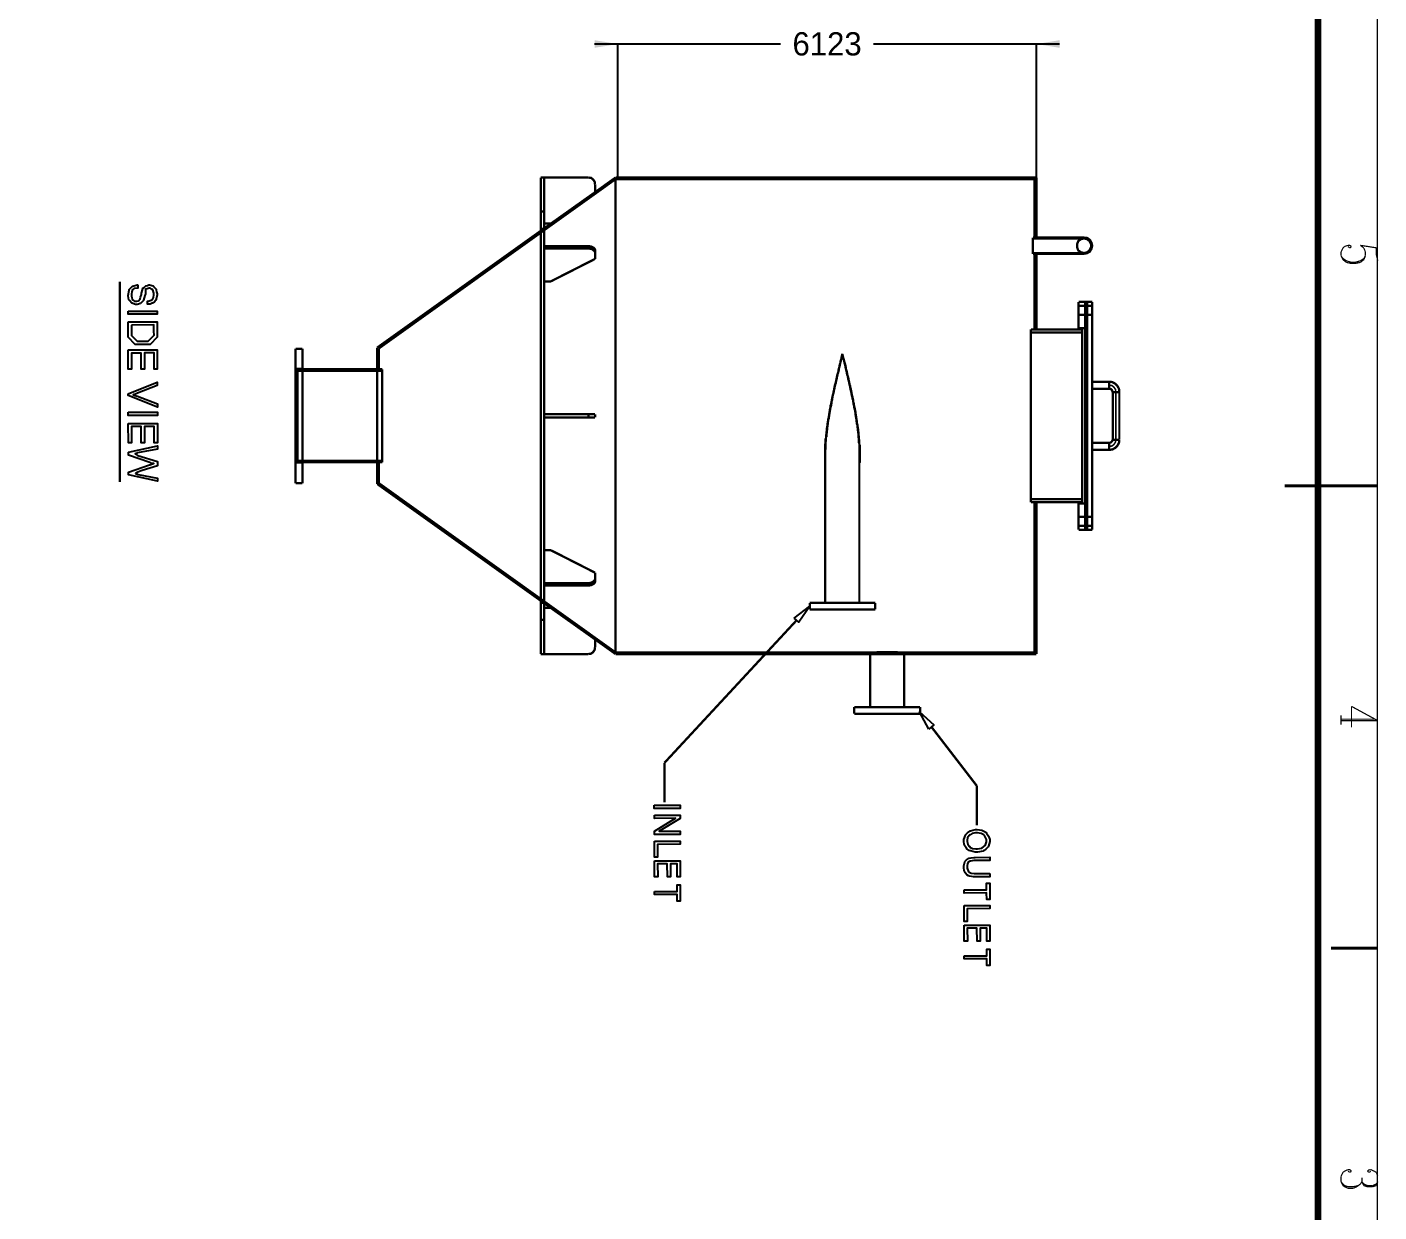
# Model space of a CAD drawing. Extents: x 0.1 to 11.6, y 0.3 to 16.2.
# Drawn here: x 5.76 to 11.58, y 5.14 to 10.24 of the extents above; entities that cross this region are included whole.
import ezdxf

# ---------------------------------------------------------------- set-up
doc = ezdxf.new("R2010")
doc.units = 0
doc.header["$MEASUREMENT"] = 0
doc.dimstyles.get("Standard").update_dxf_attribs({"dimtxt": 0.1, "dimasz": 0.1, "dimexe": 1.25, "dimexo": 0.625, "dimtad": 1, "dimtih": 1, "dimtxsty": 'Standard', "dimcen": 2.5, "dimazin": 3, "dimtfac": 1, "dimtmove": 0, "dimatfit": 3})

# ---------------------------------------------------------------- blocks, each defined once
blk = doc.blocks.new('_CLOSEDFILLED')
at = {"color": 0, "linetype": 'BYBLOCK'}
blk.add_solid([(-1, 0.164), (0, 0), (-1, -0.164)], dxfattribs=at)
blk = doc.blocks.new('*D3')
for p, q in [((9.003, 10.1662), (8.2027, 10.1662)), ((8.3027, 9.5917), (8.3027, 10.1662)), ((10.2033, 10.1662), (9.403, 10.1662)), ((10.1033, 9.5917), (10.1033, 10.1662))]:
    blk.add_line(p, q)
at = {"layer": 'Defpoints'}
for p in [(10.1033, 10.1662), (8.3027, 9.5917), (10.1033, 9.5917)]:
    blk.add_point(p, dxfattribs=at)
at = {"xscale": 0.1, "yscale": 0.1}
blk.add_blockref('_CLOSEDFILLED', (8.3027, 10.1662), dxfattribs=at)
at = {"xscale": 0.1, "yscale": 0.1, "rotation": 180}
blk.add_blockref('_CLOSEDFILLED', (10.1033, 10.1662), dxfattribs=at)
at = {"insert": (9.203, 10.1662), "char_height": 0.1, "attachment_point": 5}
blk.add_mtext('6123', dxfattribs=at)

msp = doc.modelspace()

# ---------------------------------------------------------------- linework, layer by layer
at = {"color": 0, "const_width": 0.005208}
msp.add_lwpolyline([(0.155003, 16.22), (11.57, 16.22), (11.57, 0.310004), (0.155003, 0.310004), (0.155003, 16.22)], close=True, dxfattribs=at)
at = {"color": 0}
for points, const_width in [([(11.315, 16.02), (11.315, 0.516656)], 0.028333), ([(7.98665, 9.59169), (7.97168, 9.59169)], 0.01), ([(7.97168, 9.59169), (7.97168, 9.37169)], 0.01), ([(7.97168, 9.59169), (7.98665, 9.59169)], 0.01), ([(7.97168, 9.44499), (7.97168, 9.59169)], 0.01), ([(7.98665, 9.59169), (8.17665, 9.59169)], 0.01), ([(7.98665, 9.39333), (7.98665, 9.59169)], 0.01), ([(7.98665, 9.59169), (8.17665, 9.59169)], 0.01), ([(7.98665, 9.59169), (7.98665, 9.44499)], 0.01), ([(8.20503, 9.56168), (8.20335, 9.57335), (8.19667, 9.58333), (8.18832, 9.59), (8.17665, 9.59169)], 0.01), ([(8.20503, 9.56168), (8.20335, 9.57335), (8.19667, 9.58333), (8.18832, 9.59), (8.17665, 9.59169)], 0.01), ([(8.20503, 9.52832), (8.29335, 9.59169)], 0.01), ([(8.29335, 9.59169), (8.20503, 9.52832)], 0.01), ([(8.29335, 9.59169), (8.29335, 9.58501)], 0.01), ([(8.29335, 9.59169), (10.095, 9.59169)], 0.01), ([(8.29335, 9.58501), (8.29335, 9.59169)], 0.01), ([(10.095, 9.59169), (10.1033, 9.59169)], 0.01), ([(10.095, 9.33501), (10.095, 9.59169)], 0.01), ([(10.095, 9.58501), (10.095, 9.59169)], 0.01), ([(10.1033, 9.33501), (10.1033, 9.59169)], 0.01), ([(8.29335, 9.58501), (7.27501, 8.85667)], 0.01), ([(8.20503, 9.56168), (8.20503, 9.52832)], 0.01), ([(8.20503, 9.56168), (8.20503, 9.52832)], 0.01), ([(8.29335, 7.54833), (8.29335, 9.58501)], 0.01), ([(8.29335, 9.58501), (10.095, 9.58501)], 0.01), ([(8.20503, 9.52832), (8.01497, 9.39333)], 0.01), ([(8.20503, 9.52832), (8.01497, 9.39333)], 0.01), ([(7.98665, 9.44499), (7.97168, 9.44499)], 0.01), ([(7.97168, 9.44499), (7.97168, 7.68832)], 0.01), ([(7.98665, 9.44499), (7.98665, 7.68832)], 0.01), ([(7.26833, 8.86003), (8.01497, 9.39333)], 0.01), ([(7.97168, 9.36165), (7.26833, 8.86003)], 0.01), ([(7.98665, 9.37169), (7.97168, 9.37169)], 0.01), ([(7.97168, 9.36165), (7.97168, 9.37169)], 0.01), ([(7.98665, 9.39333), (7.98665, 9.37169)], 0.01), ([(8.01497, 9.39333), (7.98665, 9.39333)], 0.01), ([(8.01497, 9.39333), (7.98665, 9.37169)], 0.01), ([(8.01497, 9.39333), (7.98665, 9.39333)], 0.01), ([(10.0883, 9.33003), (10.0883, 9.33333)], 0.01), ([(10.3083, 9.33333), (10.0883, 9.33333)], 0.01), ([(10.3083, 9.33003), (10.0883, 9.33003)], 0.01), ([(10.0883, 9.26665), (10.0883, 9.33003)], 0.01), ([(10.095, 9.33501), (10.1033, 9.33501)], 0.01), ([(10.095, 9.33501), (10.095, 9.33333)], 0.01), ([(10.1033, 9.33501), (10.1033, 9.33333)], 0.01), ([(10.3083, 9.33003), (10.295, 9.32667), (10.2833, 9.31836), (10.2783, 9.30501), (10.2783, 9.29167), (10.2833, 9.27832), (10.295, 9.27001), (10.3083, 9.26665)], 0.01), ([(10.3083, 9.26335), (10.3217, 9.26665), (10.3333, 9.27333), (10.34, 9.285), (10.3433, 9.29833), (10.34, 9.31168), (10.3333, 9.32335), (10.3217, 9.33165), (10.3083, 9.33333)], 0.01), ([(10.3083, 9.26665), (10.3217, 9.27001), (10.3317, 9.27832), (10.3383, 9.29167), (10.3383, 9.30501), (10.3317, 9.31836), (10.3217, 9.32667), (10.3083, 9.33003)], 0.01), ([(7.98665, 9.29665), (8.17665, 9.29665)], 0.01), ([(7.98665, 9.28668), (8.17665, 9.28668)], 0.01), ([(8.20503, 9.24164), (8.01497, 9.14501)], 0.01), ([(8.17665, 9.29665), (8.17665, 9.28668)], 0.01), ([(8.17665, 9.29665), (8.18001, 9.29665), (8.185, 9.29497), (8.18832, 9.29497), (8.19168, 9.29335), (8.19499, 9.29167), (8.19835, 9.28999), (8.20167, 9.28668), (8.20335, 9.285), (8.20503, 9.28168), (8.20503, 9.27832), (8.20503, 9.27501)], 0.01), ([(8.17665, 9.28668), (8.18001, 9.28668), (8.185, 9.285), (8.18832, 9.285), (8.19168, 9.28331), (8.19499, 9.28168), (8.19835, 9.27832), (8.20167, 9.27669), (8.20335, 9.27333), (8.20503, 9.27165), (8.20503, 9.26833), (8.20503, 9.26497)], 0.01), ([(8.20503, 9.27501), (8.20503, 9.26497)], 0.01), ([(8.20503, 9.26497), (8.20503, 9.24164)], 0.01), ([(10.0883, 9.26335), (10.0883, 9.26665)], 0.01), ([(10.0883, 9.26665), (10.3083, 9.26665)], 0.01), ([(10.0883, 9.26335), (10.3083, 9.26335)], 0.01), ([(10.095, 9.26335), (10.095, 9.26167)], 0.01), ([(10.1033, 9.26167), (10.095, 9.26167)], 0.01), ([(10.095, 8.94), (10.095, 9.26167)], 0.01), ([(10.1033, 9.26335), (10.1033, 9.26167)], 0.01), ([(10.1033, 8.94), (10.1033, 9.26167)], 0.01), ([(11.4134, 9.27165), (11.4217, 9.28836)], 0.005208), ([(11.4134, 9.25499), (11.4134, 9.27165)], 0.005208), ([(11.4217, 9.23833), (11.4134, 9.25499)], 0.005208), ([(11.4217, 9.24333), (11.4134, 9.25499)], 0.005208), ([(11.4217, 9.28836), (11.4283, 9.29497)], 0.005208), ([(11.4367, 9.23335), (11.4217, 9.24333)], 0.005208), ([(11.4283, 9.29497), (11.4434, 9.30003)], 0.005208), ([(11.4434, 9.30003), (11.4517, 9.30003)], 0.005208), ([(11.4517, 9.28836), (11.4434, 9.29497)], 0.005208), ([(11.4517, 9.30003), (11.4583, 9.29497)], 0.005208), ([(11.4583, 9.29497), (11.4517, 9.28836)], 0.005208), ([(11.5717, 9.28836), (11.4967, 9.30003)], 0.005208), ([(11.4967, 9.30003), (11.5117, 9.28836)], 0.005208), ([(11.5117, 9.24333), (11.4967, 9.23335)], 0.005208), ([(11.5117, 9.28836), (11.5183, 9.27165)], 0.005208), ([(11.5183, 9.25499), (11.5117, 9.23833)], 0.005208), ([(11.5183, 9.25499), (11.5117, 9.24333)], 0.005208), ([(11.5183, 9.27165), (11.5183, 9.25499)], 0.005208), ([(11.565, 9.28836), (11.565, 9.25999)], 0.005208), ([(11.565, 9.25999), (11.5717, 9.23335)], 0.005208), ([(11.4367, 9.22667), (11.4217, 9.23833)], 0.005208), ([(11.4583, 9.22667), (11.4367, 9.23335)], 0.005208), ([(11.4583, 9.22168), (11.4367, 9.22667)], 0.005208), ([(11.4733, 9.22667), (11.4583, 9.22667)], 0.005208), ([(11.4733, 9.22168), (11.4583, 9.22168)], 0.005208), ([(11.4967, 9.23335), (11.4733, 9.22667)], 0.005208), ([(11.4967, 9.22667), (11.4733, 9.22168)], 0.005208), ([(11.5117, 9.23833), (11.4967, 9.22667)], 0.005208), ([(6.16168, 9.14333), (6.16168, 8.28168)], 0.01), ([(8.01497, 9.14501), (7.98665, 9.14501)], 0.01), ([(10.285, 9.05664), (10.3133, 9.05664)], 0.01), ([(10.285, 9.05664), (10.285, 9.03999)], 0.01), ([(10.285, 9.03999), (10.3133, 9.03999)], 0.01), ([(10.285, 9.03999), (10.285, 9.00168)], 0.01), ([(10.3133, 9.05664), (10.3217, 9.05664)], 0.01), ([(10.3133, 9.05664), (10.3133, 9.03999)], 0.01), ([(10.3133, 9.03999), (10.3217, 9.03999)], 0.01), ([(10.3133, 9.03999), (10.3133, 9.00168)], 0.01), ([(10.3133, 9.02001), (10.3217, 9.02001)], 0.006667), ([(10.3217, 9.05664), (10.3433, 9.05664)], 0.01), ([(10.3217, 9.05664), (10.3217, 9.03999)], 0.01), ([(10.3217, 9.03999), (10.3433, 9.03999)], 0.01), ([(10.3217, 9.03999), (10.3217, 9.00168)], 0.01), ([(10.3433, 9.05664), (10.3433, 9.03999)], 0.01), ([(10.3433, 9.03999), (10.3433, 9.00168)], 0.01), ([(10.3133, 9.00168), (10.285, 9.00168)], 0.01), ([(10.285, 9.00168), (10.285, 8.94336)], 0.01), ([(10.3217, 9.00168), (10.3133, 9.00168)], 0.01), ([(10.3133, 9.00168), (10.3133, 8.94336)], 0.01), ([(10.3133, 9.00168), (10.3133, 8.94336)], 0.01), ([(10.3433, 9.00168), (10.3217, 9.00168)], 0.01), ([(10.3217, 9.00168), (10.3217, 8.13167)], 0.01), ([(10.3217, 9.00168), (10.3217, 8.94336)], 0.01), ([(10.3433, 9.00168), (10.3433, 8.13167)], 0.01), ([(10.08, 8.93832), (10.3, 8.93832)], 0.01), ([(10.08, 8.92503), (10.08, 8.93832)], 0.01), ([(10.08, 8.92503), (10.3, 8.92503)], 0.01), ([(10.08, 8.20833), (10.08, 8.92503)], 0.01), ([(10.1033, 8.94), (10.095, 8.94)], 0.01), ([(10.095, 8.93832), (10.095, 8.94)], 0.01), ([(10.1033, 8.93832), (10.1033, 8.94)], 0.01), ([(10.285, 8.94336), (10.3133, 8.94336)], 0.01), ([(10.285, 8.94336), (10.285, 8.93832)], 0.01), ([(10.3, 8.92503), (10.3, 8.93832)], 0.01), ([(10.3, 8.20833), (10.3, 8.92503)], 0.01), ([(10.3133, 8.94336), (10.3217, 8.94336)], 0.01), ([(10.3133, 8.94336), (10.3133, 8.19)], 0.01), ([(6.91667, 8.85499), (6.94667, 8.85499)], 0.01), ([(6.91667, 8.76833), (6.91667, 8.85499)], 0.01), ([(6.94667, 8.85499), (6.91667, 8.85499)], 0.01), ([(6.91667, 8.85499), (6.91667, 8.27669)], 0.01), ([(6.94667, 8.76833), (6.94667, 8.85499)], 0.01), ([(6.94667, 8.85499), (6.94667, 8.27669)], 0.01), ([(7.26833, 8.76665), (7.26833, 8.86003)], 0.01), ([(7.26833, 8.86003), (7.26833, 8.27333)], 0.01), ([(7.27501, 8.85667), (7.27501, 8.76665)], 0.01), ([(9.26833, 8.83333), (9.26833, 8.82835), (9.26665, 8.82497), (9.26665, 8.81999), (9.26497, 8.81668), (9.26497, 8.81332), (9.26335, 8.80832), (9.26167, 8.80501), (9.26167, 8.80165), (9.25999, 8.79665), (9.25999, 8.79335), (9.25836, 8.78999), (9.25836, 8.785), (9.25667, 8.78168), (9.25667, 8.77832), (9.25499, 8.77333), (9.25331, 8.76833), (9.25168, 8.76167), (9.25168, 8.75667), (9.25, 8.75168), (9.24832, 8.74669), (9.24669, 8.74164), (9.24669, 8.73833), (9.24501, 8.73335), (9.24501, 8.72999), (9.24333, 8.72667), (9.24333, 8.72168), (9.24164, 8.71832), (9.24164, 8.715), (9.24001, 8.71001), (9.24001, 8.70665), (9.23833, 8.70335), (9.23665, 8.69835), (9.23665, 8.69499), (9.23503, 8.69168), (9.23503, 8.68668), (9.23335, 8.68332), (9.23335, 8.67833), (9.23167, 8.67503), (9.23167, 8.67165), (9.22999, 8.66667), (9.22999, 8.66336), (9.22835, 8.65831), (9.22835, 8.655), (9.22667, 8.65169), (9.22667, 8.64665), (9.22499, 8.64333), (9.22499, 8.63997), (9.22331, 8.63499), (9.22331, 8.63167), (9.22168, 8.62668), (9.22168, 8.62332), (9.22, 8.62001), (9.22, 8.61501), (9.21832, 8.61165), (9.21832, 8.60835), (9.21832, 8.60335), (9.21669, 8.59831), (9.215, 8.59332), (9.215, 8.58832), (9.21332, 8.58333), (9.21332, 8.57835), (9.21164, 8.57335), (9.21164, 8.56836), (9.21001, 8.56332), (9.21001, 8.55832), (9.20833, 8.55333), (9.20833, 8.54833), (9.20665, 8.54335), (9.20665, 8.53836), (9.20503, 8.53331), (9.20503, 8.52832), (9.20503, 8.52501), (9.20335, 8.52001), (9.20335, 8.51665), (9.20167, 8.51167), (9.20167, 8.50836), (9.20167, 8.50331), (9.20167, 8.5), (9.19997, 8.49669), (9.19997, 8.49333), (9.19997, 8.49001), (9.19997, 8.48665), (9.19835, 8.48335), (9.19835, 8.47999), (9.19835, 8.47667), (9.19835, 8.47331), (9.19835, 8.47), (9.19667, 8.46669), (9.19667, 8.46332), (9.19667, 8.46001), (9.19667, 8.45665), (9.19667, 8.45335), (9.19667, 8.45167), (9.19667, 8.44835), (9.19499, 8.44499), (9.19499, 8.44168), (9.19499, 8.44), (9.19499, 8.43668), (9.19499, 8.43332), (9.19499, 8.43164), (9.19499, 8.42833), (9.19499, 8.42503), (9.19499, 8.42333), (9.19499, 8.41997), (9.19499, 8.41667), (9.19499, 8.41336), (9.19499, 8.41168), (9.19499, 8.40831), (9.19499, 8.405), (9.19499, 8.40169), (9.19499, 8.39833), (9.19499, 8.39501), (9.19499, 8.39333), (9.19499, 8.38997), (9.19499, 8.38667), (9.19499, 8.38336), (9.19499, 8.38167), (9.19499, 8.37831), (9.19499, 8.375), (9.19499, 8.37332), (9.19499, 8.37169), (9.19499, 8.37001), (9.19499, 8.36833), (9.19499, 8.36664), (9.19499, 8.36501)], 0.01), ([(9.26833, 8.83333), (9.26833, 8.82835), (9.26665, 8.82335), (9.26497, 8.81836), (9.26497, 8.81332), (9.26335, 8.80832), (9.26167, 8.80333), (9.25999, 8.79833), (9.25999, 8.79335), (9.25836, 8.78836), (9.25667, 8.78331), (9.25667, 8.77832), (9.25499, 8.77333), (9.25331, 8.76833), (9.25331, 8.76335), (9.25168, 8.75999), (9.25168, 8.75667), (9.25, 8.75331), (9.25, 8.75), (9.24832, 8.74669), (9.24832, 8.74333), (9.24669, 8.74001), (9.24669, 8.73665), (9.24501, 8.73335), (9.24501, 8.72835), (9.24333, 8.72499), (9.24333, 8.72168), (9.24164, 8.71832), (9.24164, 8.715), (9.24001, 8.71164), (9.24001, 8.70833), (9.23833, 8.70335), (9.23833, 8.69997), (9.23665, 8.69667), (9.23665, 8.69336), (9.23503, 8.69), (9.23503, 8.685), (9.23335, 8.68164), (9.23335, 8.67833), (9.23167, 8.67503), (9.23167, 8.66997), (9.22999, 8.66667), (9.22999, 8.66336), (9.22835, 8.65831), (9.22835, 8.655), (9.22667, 8.65169), (9.22667, 8.64665), (9.22499, 8.64333), (9.22499, 8.63997), (9.22499, 8.63667), (9.22331, 8.63167), (9.22168, 8.625), (9.22168, 8.62001), (9.22, 8.61501), (9.22, 8.61003), (9.21832, 8.60499), (9.21669, 8.59999), (9.21669, 8.595), (9.215, 8.59), (9.215, 8.58501), (9.21332, 8.58003), (9.21332, 8.57497), (9.21164, 8.56999), (9.21164, 8.565), (9.21001, 8.56), (9.21001, 8.55501), (9.20833, 8.55165), (9.20833, 8.54665), (9.20665, 8.54167), (9.20665, 8.53668), (9.20665, 8.53168), (9.20503, 8.52832), (9.20503, 8.52501), (9.20503, 8.52165), (9.20335, 8.51833), (9.20335, 8.51335), (9.20335, 8.50999), (9.20335, 8.50667), (9.20167, 8.50331), (9.20167, 8.5), (9.20167, 8.49669), (9.20167, 8.49333), (9.19997, 8.48833), (9.19997, 8.48503), (9.19997, 8.48167), (9.19997, 8.47835), (9.19835, 8.47667), (9.19835, 8.47331), (9.19835, 8.47), (9.19835, 8.46832), (9.19835, 8.465), (9.19835, 8.46164), (9.19835, 8.45833), (9.19667, 8.45665), (9.19667, 8.45335), (9.19667, 8.44997), (9.19667, 8.44835), (9.19667, 8.44499), (9.19667, 8.44168), (9.19667, 8.43832), (9.19667, 8.43668), (9.19667, 8.43332), (9.19667, 8.43001), (9.19667, 8.42833), (9.19667, 8.42503), (9.19499, 8.42165), (9.19499, 8.41997), (9.19499, 8.41835), (9.19499, 8.41499), (9.19499, 8.41336), (9.19499, 8.41), (9.19499, 8.40831), (9.19499, 8.40668)], 0.01), ([(9.34169, 8.36501), (9.34332, 8.36664), (9.34332, 8.36833), (9.34332, 8.37001), (9.34332, 8.37169), (9.34332, 8.37332), (9.34332, 8.375), (9.34332, 8.37668), (9.34332, 8.37999), (9.34332, 8.38167), (9.34332, 8.38499), (9.34332, 8.38835), (9.34332, 8.38997), (9.34332, 8.39333), (9.34332, 8.39501), (9.34332, 8.39833), (9.34332, 8.40169), (9.34332, 8.405), (9.34332, 8.40831), (9.34332, 8.41168), (9.34332, 8.41667), (9.34332, 8.41997), (9.34332, 8.42333), (9.34332, 8.42665), (9.34332, 8.43001), (9.34332, 8.43332), (9.34332, 8.43668), (9.34332, 8.44), (9.34169, 8.44336), (9.34169, 8.44835), (9.34169, 8.45167), (9.34169, 8.45665), (9.34169, 8.46001), (9.34, 8.465), (9.34, 8.47), (9.34, 8.47331), (9.34, 8.47835), (9.33832, 8.48167), (9.33832, 8.48665), (9.33832, 8.49001), (9.33832, 8.49501), (9.33664, 8.5), (9.33664, 8.50331), (9.33664, 8.50836), (9.33501, 8.51335), (9.33501, 8.51833), (9.33333, 8.52333), (9.33333, 8.52832), (9.33165, 8.53331), (9.33165, 8.53836), (9.33165, 8.54335), (9.33003, 8.54665), (9.33003, 8.55165), (9.32835, 8.55501), (9.32835, 8.55832), (9.32835, 8.56332), (9.32667, 8.56668), (9.32667, 8.57167), (9.32497, 8.57497), (9.32497, 8.57835), (9.32497, 8.58333), (9.32335, 8.58664), (9.32335, 8.59169), (9.32167, 8.595), (9.32167, 8.59999), (9.31999, 8.60667), (9.31836, 8.61165), (9.31836, 8.61664), (9.31668, 8.62332), (9.315, 8.62831), (9.315, 8.63499), (9.31332, 8.63835), (9.31332, 8.64165), (9.31168, 8.64665), (9.31168, 8.65001), (9.31, 8.655), (9.31, 8.65831), (9.30832, 8.66168), (9.30832, 8.66667), (9.30664, 8.66997), (9.30664, 8.67503), (9.30501, 8.67833), (9.30501, 8.68164), (9.30333, 8.68668), (9.30165, 8.69), (9.30165, 8.69499), (9.30003, 8.69835), (9.30003, 8.70167), (9.29833, 8.70665), (9.29833, 8.71001), (9.29665, 8.715), (9.29665, 8.71832), (9.29497, 8.72168), (9.29497, 8.72667), (9.29335, 8.72999), (9.29167, 8.73503), (9.29167, 8.73833), (9.28999, 8.74164), (9.28999, 8.74669), (9.28836, 8.75168), (9.28668, 8.75836), (9.285, 8.76497), (9.28331, 8.77165), (9.28168, 8.77669), (9.28168, 8.78331), (9.28, 8.78999), (9.27832, 8.79497), (9.27669, 8.80165), (9.27501, 8.80832), (9.27333, 8.81332), (9.27165, 8.81999), (9.27001, 8.82667), (9.26833, 8.83333)], 0.01), ([(9.34169, 8.40668), (9.34169, 8.40831), (9.34169, 8.41), (9.34169, 8.41168), (9.34169, 8.41336), (9.34169, 8.41499), (9.34169, 8.41667), (9.34169, 8.41835), (9.34169, 8.42165), (9.34169, 8.42503), (9.34169, 8.42665), (9.34169, 8.43001), (9.34169, 8.43332), (9.34169, 8.43668), (9.34169, 8.44), (9.34169, 8.44336), (9.34169, 8.44667), (9.34169, 8.44835), (9.34, 8.45167), (9.34, 8.45503), (9.34, 8.45833), (9.34, 8.46164), (9.34, 8.465), (9.34, 8.46669), (9.34, 8.47), (9.33832, 8.47331), (9.33832, 8.47667), (9.33832, 8.47999), (9.33832, 8.48335), (9.33832, 8.48665), (9.33832, 8.49001), (9.33664, 8.49333), (9.33664, 8.49501), (9.33664, 8.49832), (9.33664, 8.50168), (9.33501, 8.50499), (9.33501, 8.50836), (9.33501, 8.51167), (9.33501, 8.51497), (9.33333, 8.51833), (9.33333, 8.52165), (9.33333, 8.52501), (9.33333, 8.52832), (9.33165, 8.53168), (9.33165, 8.53668), (9.33003, 8.54167), (9.33003, 8.54497), (9.33003, 8.55003), (9.32835, 8.55501), (9.32835, 8.55832), (9.32667, 8.56332), (9.32667, 8.56836), (9.32497, 8.57167), (9.32497, 8.57667), (9.32497, 8.58165), (9.32335, 8.58501), (9.32335, 8.59), (9.32167, 8.595), (9.31999, 8.60167), (9.31999, 8.60667), (9.31836, 8.61165), (9.31668, 8.61833), (9.31668, 8.62332), (9.315, 8.62831), (9.315, 8.63336), (9.31332, 8.63835), (9.31168, 8.64165), (9.31168, 8.64665), (9.31, 8.65169), (9.31, 8.65668), (9.30832, 8.66), (9.30832, 8.66336), (9.30664, 8.66835), (9.30664, 8.67165), (9.30501, 8.67503), (9.30501, 8.67833), (9.30333, 8.68164), (9.30333, 8.685), (9.30165, 8.69), (9.30165, 8.69336), (9.30165, 8.69667), (9.30003, 8.69997), (9.30003, 8.70335), (9.29833, 8.70665), (9.29833, 8.71164), (9.29665, 8.71669), (9.29497, 8.72168), (9.29335, 8.72667), (9.29335, 8.73335), (9.29167, 8.73833), (9.28999, 8.74333), (9.28836, 8.74832), (9.28836, 8.75499), (9.28668, 8.75999), (9.285, 8.76497), (9.28331, 8.77001), (9.28331, 8.77669), (9.28168, 8.78168), (9.28, 8.78668), (9.27832, 8.79335), (9.27669, 8.80003), (9.27501, 8.80664), (9.27333, 8.81332), (9.27165, 8.81999), (9.27001, 8.82667), (9.26833, 8.83333)], 0.01), ([(6.91667, 8.76833), (6.94667, 8.76833)], 0.01), ([(6.91667, 8.36501), (6.91667, 8.76833)], 0.01), ([(6.92503, 8.76665), (7.28999, 8.76665)], 0.01), ([(6.92503, 8.75999), (6.92503, 8.76665)], 0.01), ([(6.92503, 8.75999), (7.28999, 8.75999)], 0.01), ([(6.92503, 8.37332), (6.92503, 8.75999)], 0.01), ([(6.94667, 8.76665), (6.94667, 8.76833)], 0.01), ([(7.26833, 8.76665), (6.94667, 8.76665)], 0.01), ([(7.27501, 8.76665), (7.26833, 8.76665)], 0.01), ([(7.28999, 8.75999), (7.28999, 8.76665)], 0.01), ([(7.28999, 8.37332), (7.28999, 8.75999)], 0.01), ([(10.4167, 8.71332), (10.3433, 8.71332)], 0.01), ([(10.3433, 8.68332), (10.4167, 8.68332)], 0.01), ([(10.46, 8.66835), (10.4583, 8.68332), (10.4517, 8.69499), (10.4417, 8.70503), (10.43, 8.71164), (10.4167, 8.71332)], 0.01), ([(10.4167, 8.69835), (10.4167, 8.71332)], 0.01), ([(10.4167, 8.68332), (10.4167, 8.69835)], 0.01), ([(10.4316, 8.66835), (10.4283, 8.67665), (10.4233, 8.68164), (10.4167, 8.68332)], 0.01), ([(10.445, 8.66835), (10.4434, 8.68001), (10.4367, 8.69), (10.4283, 8.69667), (10.4167, 8.69835)], 0.006667), ([(10.445, 8.66835), (10.4434, 8.68001), (10.4367, 8.69), (10.4283, 8.69667), (10.4167, 8.69835)], 0.006667), ([(10.4316, 8.66835), (10.4316, 8.46332)], 0.01), ([(10.4316, 8.66835), (10.445, 8.66835)], 0.01), ([(10.445, 8.66835), (10.46, 8.66835)], 0.01), ([(10.445, 8.66835), (10.445, 8.46332)], 0.006667), ([(10.46, 8.46332), (10.46, 8.66835)], 0.01), ([(7.98665, 8.57335), (7.98665, 8.56)], 0.01), ([(7.98665, 8.57335), (8.17665, 8.57335)], 0.01), ([(7.98665, 8.56), (8.17665, 8.56)], 0.01), ([(8.17665, 8.57335), (8.17665, 8.56)], 0.01), ([(8.17665, 8.57335), (8.20503, 8.57335)], 0.01), ([(8.17665, 8.56), (8.20503, 8.56)], 0.01), ([(8.20503, 8.57335), (8.20503, 8.56)], 0.01), ([(10.4167, 8.44997), (10.3433, 8.44997)], 0.01), ([(10.4167, 8.44997), (10.4233, 8.45167), (10.4283, 8.45665), (10.4316, 8.46332)], 0.01), ([(10.4167, 8.41997), (10.43, 8.42165), (10.4417, 8.42833), (10.4517, 8.43832), (10.4583, 8.44997), (10.46, 8.46332)], 0.01), ([(10.4167, 8.44997), (10.4167, 8.435)], 0.01), ([(10.4167, 8.435), (10.4167, 8.41997)], 0.01), ([(10.4167, 8.435), (10.4283, 8.43668), (10.4367, 8.44336), (10.4434, 8.45335), (10.445, 8.46332)], 0.006667), ([(10.4167, 8.435), (10.4283, 8.43668), (10.4367, 8.44336), (10.4434, 8.45335), (10.445, 8.46332)], 0.006667), ([(10.4316, 8.46332), (10.445, 8.46332)], 0.01), ([(10.445, 8.46332), (10.46, 8.46332)], 0.01), ([(7.28999, 8.37332), (6.92503, 8.37332)], 0.01), ([(6.92503, 8.36664), (6.92503, 8.37332)], 0.01), ([(7.28999, 8.36664), (7.28999, 8.37332)], 0.01), ([(9.19499, 8.38667), (9.19499, 8.38835), (9.19499, 8.38997), (9.19499, 8.39165), (9.19499, 8.39333), (9.19499, 8.39665), (9.19499, 8.40001), (9.19499, 8.40169), (9.19499, 8.405), (9.19499, 8.40831), (9.19499, 8.41168)], 0.01), ([(9.19499, 8.40668), (9.19499, 7.76167)], 0.01), ([(9.34332, 8.41), (9.34332, 8.40831), (9.34332, 8.405), (9.34332, 8.40169), (9.34332, 8.40001), (9.34332, 8.39665), (9.34332, 8.39333), (9.34332, 8.39165), (9.34332, 8.38997), (9.34332, 8.38835), (9.34332, 8.38667), (9.34169, 8.38667)], 0.01), ([(9.34169, 7.76167), (9.34169, 8.40668)], 0.01), ([(10.3433, 8.41997), (10.4167, 8.41997)], 0.01), ([(6.94667, 8.36501), (6.91667, 8.36501)], 0.01), ([(6.91667, 8.27669), (6.91667, 8.36501)], 0.01), ([(7.28999, 8.36664), (6.92503, 8.36664)], 0.01), ([(6.94667, 8.36501), (6.94667, 8.36664)], 0.01), ([(6.94667, 8.36664), (7.26833, 8.36664)], 0.01), ([(6.94667, 8.27669), (6.94667, 8.36501)], 0.01), ([(7.26833, 8.36664), (7.27501, 8.36664)], 0.01), ([(7.26833, 8.27333), (7.26833, 8.36664)], 0.01), ([(7.27501, 8.36664), (7.27501, 8.27669)], 0.01), ([(6.94667, 8.27669), (6.91667, 8.27669)], 0.01), ([(6.91667, 8.27669), (6.94667, 8.27669)], 0.01), ([(8.01497, 7.74001), (7.26833, 8.27333)], 0.01), ([(7.26833, 8.27333), (7.97168, 7.77165)], 0.01), ([(7.27501, 8.27669), (8.29335, 7.54833)], 0.01), ([(11.57, 8.26497), (11.1717, 8.26497)], 0.013333), ([(11.37, 8.26497), (11.57, 8.26497)], 0.013333), ([(10.3, 8.20833), (10.08, 8.20833)], 0.01), ([(10.08, 8.19499), (10.08, 8.20833)], 0.01), ([(10.3, 8.19499), (10.08, 8.19499)], 0.01), ([(10.095, 8.19336), (10.095, 8.19499)], 0.01), ([(10.1033, 8.19336), (10.1033, 8.19499)], 0.01), ([(10.285, 8.19499), (10.285, 8.19)], 0.01), ([(10.3, 8.19499), (10.3, 8.20833)], 0.01), ([(10.095, 8.19336), (10.1033, 8.19336)], 0.01), ([(10.095, 7.84668), (10.095, 8.19336)], 0.01), ([(10.1033, 7.84668), (10.1033, 8.19336)], 0.01), ([(10.3133, 8.19), (10.285, 8.19)], 0.01), ([(10.285, 8.19), (10.285, 8.13167)], 0.01), ([(10.3217, 8.19), (10.3133, 8.19)], 0.01), ([(10.3133, 8.19), (10.3133, 8.13167)], 0.01), ([(10.3133, 8.19), (10.3133, 8.13167)], 0.01), ([(10.3217, 8.19), (10.3217, 8.13167)], 0.01), ([(10.285, 8.13167), (10.3133, 8.13167)], 0.01), ([(10.285, 8.13167), (10.285, 8.09332)], 0.01), ([(10.3133, 8.09332), (10.285, 8.09332)], 0.01), ([(10.285, 8.09332), (10.285, 8.07667)], 0.01), ([(10.3133, 8.13167), (10.3217, 8.13167)], 0.01), ([(10.3133, 8.13167), (10.3133, 8.09332)], 0.01), ([(10.3217, 8.09332), (10.3133, 8.09332)], 0.01), ([(10.3133, 8.09332), (10.3133, 8.07667)], 0.01), ([(10.3133, 8.11333), (10.3217, 8.11333)], 0.006667), ([(10.3217, 8.13167), (10.3433, 8.13167)], 0.01), ([(10.3217, 8.13167), (10.3217, 8.09332)], 0.01), ([(10.3433, 8.09332), (10.3217, 8.09332)], 0.01), ([(10.3217, 8.09332), (10.3217, 8.07667)], 0.01), ([(10.3433, 8.13167), (10.3433, 8.09332)], 0.01), ([(10.3433, 8.09332), (10.3433, 8.07667)], 0.01), ([(10.3133, 8.07667), (10.285, 8.07667)], 0.01), ([(10.3217, 8.07667), (10.3133, 8.07667)], 0.01), ([(10.3433, 8.07667), (10.3217, 8.07667)], 0.01), ([(8.01497, 7.98833), (7.98665, 7.98833)], 0.01), ([(8.20503, 7.89165), (8.01497, 7.98833)], 0.01), ([(7.98665, 7.84668), (8.17665, 7.84668)], 0.01), ([(8.17665, 7.84668), (8.18001, 7.84668), (8.185, 7.84831), (8.18832, 7.84831), (8.19168, 7.84999), (8.19499, 7.85167), (8.19835, 7.85499), (8.20167, 7.85667), (8.20335, 7.86003), (8.20503, 7.86165), (8.20503, 7.86501), (8.20503, 7.86833)], 0.01), ([(8.17665, 7.83664), (8.18001, 7.83664), (8.185, 7.83832), (8.18832, 7.83832), (8.19168, 7.84), (8.19499, 7.84169), (8.19835, 7.84332), (8.20167, 7.84668), (8.20335, 7.84831), (8.20503, 7.85167), (8.20503, 7.85499), (8.20503, 7.85835)], 0.01), ([(8.17665, 7.84668), (8.17665, 7.83664)], 0.01), ([(8.20503, 7.86833), (8.20503, 7.89165)], 0.01), ([(8.20503, 7.86833), (8.20503, 7.85835)], 0.01), ([(10.1033, 7.84668), (10.095, 7.84668)], 0.01), ([(10.095, 7.845), (10.095, 7.84668)], 0.01), ([(10.095, 7.54167), (10.095, 7.84668)], 0.01), ([(10.1033, 7.845), (10.1033, 7.84668)], 0.01), ([(10.1033, 7.54167), (10.1033, 7.84668)], 0.01), ([(7.98665, 7.83664), (8.17665, 7.83664)], 0.01), ([(7.97168, 7.76167), (7.97168, 7.77165)], 0.01), ([(7.97168, 7.76167), (7.98665, 7.76167)], 0.01), ([(7.97168, 7.76167), (7.97168, 7.54167)], 0.01), ([(7.98665, 7.76167), (7.98665, 7.74001)], 0.01), ([(7.98665, 7.76167), (8.01497, 7.74001)], 0.01), ([(8.01497, 7.74001), (7.98665, 7.74001)], 0.01), ([(7.98665, 7.74001), (7.98665, 7.54167)], 0.01), ([(8.01497, 7.74001), (7.98665, 7.74001)], 0.01), ([(8.20503, 7.60499), (8.01497, 7.74001)], 0.01), ([(8.20503, 7.60499), (8.01497, 7.74001)], 0.01), ([(9.12831, 7.76167), (9.12831, 7.73335)], 0.01), ([(9.12831, 7.76167), (9.40001, 7.76167)], 0.01), ([(9.12831, 7.73335), (9.40001, 7.73335)], 0.01), ([(9.40001, 7.76167), (9.41, 7.76167)], 0.01), ([(9.40001, 7.73335), (9.41, 7.73335)], 0.01), ([(9.41, 7.73335), (9.41, 7.76167)], 0.01), ([(7.97168, 7.68832), (7.98665, 7.68832)], 0.01), ([(7.97168, 7.54167), (7.97168, 7.68832)], 0.01), ([(7.98665, 7.68832), (7.98665, 7.54167)], 0.01), ([(9.07167, 7.68668), (8.50331, 7.07335)], 0.01), ([(10.095, 7.67665), (10.095, 7.67833)], 0.01), ([(10.095, 7.67665), (10.1033, 7.67665)], 0.01), ([(10.1033, 7.67665), (10.1033, 7.67833)], 0.01), ([(8.17665, 7.54167), (8.18832, 7.54335), (8.19667, 7.55003), (8.20335, 7.56), (8.20503, 7.57167)], 0.01), ([(8.17665, 7.54167), (8.18832, 7.54335), (8.19667, 7.55003), (8.20335, 7.56), (8.20503, 7.57167)], 0.01), ([(8.29335, 7.54167), (8.20503, 7.60499)], 0.01), ([(8.20503, 7.57167), (8.20503, 7.60499)], 0.01), ([(8.20503, 7.60499), (8.29335, 7.54167)], 0.01), ([(8.20503, 7.57167), (8.20503, 7.60499)], 0.01), ([(7.97168, 7.54167), (7.98665, 7.54167)], 0.01), ([(7.98665, 7.54167), (7.97168, 7.54167)], 0.01), ([(7.98665, 7.54167), (8.17665, 7.54167)], 0.01), ([(7.98665, 7.54167), (8.17665, 7.54167)], 0.01), ([(8.29335, 7.54833), (8.29335, 7.54167)], 0.01), ([(8.69168, 7.54833), (8.29335, 7.54833)], 0.01), ([(8.29335, 7.54167), (8.29335, 7.54833)], 0.01), ([(8.29335, 7.54833), (9.38835, 7.54833)], 0.01), ([(8.80165, 7.54167), (8.29335, 7.54167)], 0.01), ([(8.69336, 7.54833), (8.69168, 7.54833)], 0.01), ([(8.69168, 7.54833), (8.69168, 7.54167)], 0.01), ([(8.69336, 7.54167), (8.69168, 7.54167)], 0.01), ([(10.1033, 7.54167), (8.80165, 7.54167)], 0.01), ([(10.1033, 7.54833), (8.81168, 7.54833)], 0.01), ([(8.86165, 7.54833), (8.86003, 7.54833)], 0.01), ([(8.86165, 7.54167), (8.86003, 7.54167)], 0.01), ([(8.86165, 7.54167), (8.86165, 7.54833)], 0.01), ([(9.53668, 7.54833), (9.535, 7.54833), (9.53331, 7.54833), (9.53168, 7.54833), (9.53, 7.54833), (9.52832, 7.54833), (9.52669, 7.54833), (9.52501, 7.54833), (9.52333, 7.54833), (9.52165, 7.54833), (9.52001, 7.54833), (9.51833, 7.54833), (9.51665, 7.54833), (9.51497, 7.54833), (9.51335, 7.54833), (9.51167, 7.54833), (9.50999, 7.54833), (9.50836, 7.54833), (9.50667, 7.54833), (9.50499, 7.54833), (9.50331, 7.55003), (9.50168, 7.55003), (9.5, 7.55003), (9.49832, 7.55003), (9.49669, 7.55003), (9.49501, 7.55003), (9.49333, 7.55003), (9.49164, 7.55003), (9.49001, 7.55003), (9.48833, 7.55003), (9.48665, 7.55003), (9.48503, 7.55003), (9.48335, 7.55003), (9.48167, 7.55003), (9.47999, 7.55003), (9.47835, 7.55003), (9.47667, 7.55003), (9.47499, 7.55003), (9.47331, 7.55003), (9.47168, 7.55003), (9.47, 7.55003), (9.46832, 7.55003), (9.46669, 7.55003), (9.465, 7.55003), (9.46332, 7.55003), (9.46164, 7.55003), (9.46001, 7.55003), (9.45833, 7.55003), (9.45665, 7.55003), (9.45503, 7.55003), (9.45335, 7.55003), (9.45167, 7.55003), (9.44997, 7.55003), (9.44835, 7.55003), (9.44667, 7.55003), (9.44499, 7.55003), (9.44336, 7.55003), (9.44168, 7.55003), (9.44, 7.55003), (9.43832, 7.55003), (9.43668, 7.55003), (9.435, 7.55003), (9.43332, 7.55003), (9.43164, 7.55003), (9.43001, 7.55003), (9.42833, 7.55003), (9.42665, 7.55003), (9.42503, 7.55003), (9.42333, 7.55003), (9.42165, 7.55003), (9.41997, 7.55003), (9.41835, 7.54833), (9.41667, 7.54833), (9.41499, 7.54833), (9.41336, 7.54833), (9.41168, 7.54833), (9.41, 7.54833), (9.40831, 7.54833), (9.40668, 7.54833), (9.405, 7.54833), (9.40332, 7.54833), (9.40169, 7.54833), (9.40001, 7.54833), (9.39833, 7.54833), (9.39665, 7.54833), (9.39501, 7.54833), (9.39333, 7.54833), (9.39165, 7.54833), (9.38997, 7.54833), (9.38835, 7.54833), (9.38667, 7.54833)], 0.01), ([(9.38835, 7.54833), (9.38835, 7.31332)], 0.01), ([(9.535, 7.31332), (9.535, 7.54833)], 0.01), ([(9.53668, 7.54833), (10.095, 7.54833)], 0.01), ([(9.69336, 7.54497), (9.69499, 7.54335)], 0.005208), ([(9.69835, 7.54833), (9.70167, 7.54497)], 0.005208), ([(9.70665, 7.54833), (9.70665, 7.54665)], 0.005208), ([(10.095, 7.54167), (10.095, 7.54833)], 0.01), ([(10.1033, 7.54167), (10.095, 7.54167)], 0.01), ([(9.31999, 7.31332), (9.31999, 7.285)], 0.01), ([(9.51665, 7.31332), (9.31999, 7.31332)], 0.01), ([(9.51665, 7.285), (9.31999, 7.285)], 0.01), ([(9.60335, 7.31332), (9.51665, 7.31332)], 0.01), ([(9.60335, 7.285), (9.51665, 7.285)], 0.01), ([(9.60335, 7.285), (9.60335, 7.31332)], 0.01), ([(11.4134, 7.27832), (11.4134, 7.23833)], 0.005208), ([(11.5717, 7.25499), (11.4583, 7.31668)], 0.005208), ([(11.4583, 7.31668), (11.4583, 7.22667)], 0.005208), ([(9.65169, 7.22835), (9.84668, 6.97499)], 0.01), ([(11.5566, 7.26167), (11.4134, 7.26167)], 0.005208), ([(11.5717, 7.25499), (11.4134, 7.25499)], 0.005208), ([(8.50331, 7.07335), (8.50331, 6.90332)], 0.01), ([(9.84668, 6.97499), (9.84668, 6.80501)], 0.01), ([(11.37, 6.27669), (11.57, 6.27669)], 0.013333), ([(11.4134, 5.29497), (11.4217, 5.31168)], 0.005208), ([(11.4134, 5.27165), (11.4134, 5.29497)], 0.005208), ([(11.4217, 5.31168), (11.4283, 5.31668)], 0.005208), ([(11.4283, 5.31668), (11.4434, 5.32335)], 0.005208), ([(11.4434, 5.32335), (11.4517, 5.32335)], 0.005208), ([(11.4517, 5.31168), (11.4434, 5.31668)], 0.005208), ([(11.4517, 5.32335), (11.4583, 5.31668)], 0.005208), ([(11.4583, 5.31668), (11.4517, 5.31168)], 0.005208), ([(11.5267, 5.31668), (11.535, 5.32335)], 0.005208), ([(11.535, 5.31168), (11.5267, 5.31668)], 0.005208), ([(11.535, 5.32335), (11.5417, 5.32335)], 0.005208), ([(11.5417, 5.31668), (11.535, 5.31168)], 0.005208), ([(11.5417, 5.32335), (11.5566, 5.31668)], 0.005208), ([(11.5566, 5.31668), (11.565, 5.31168)], 0.005208), ([(11.565, 5.31168), (11.5717, 5.29497)], 0.005208), ([(11.4217, 5.25499), (11.4134, 5.27165)], 0.005208), ([(11.4217, 5.26167), (11.4134, 5.27165)], 0.005208), ([(11.4283, 5.25499), (11.4217, 5.26167)], 0.005208), ([(11.4283, 5.25), (11.4217, 5.25499)], 0.005208), ([(11.4434, 5.25), (11.4283, 5.25499)], 0.005208), ([(11.4434, 5.24333), (11.4283, 5.25)], 0.005208), ([(11.4667, 5.25), (11.4434, 5.25)], 0.005208), ([(11.4667, 5.24333), (11.4434, 5.24333)], 0.005208), ([(11.4883, 5.25499), (11.4667, 5.25)], 0.005208), ([(11.4817, 5.25), (11.4667, 5.24333)], 0.005208), ([(11.4967, 5.26167), (11.4817, 5.25)], 0.005208), ([(11.5033, 5.27165), (11.4967, 5.26167)], 0.005208), ([(11.5033, 5.27165), (11.5033, 5.28836)], 0.005208), ([(11.5117, 5.25499), (11.5033, 5.27165)], 0.005208), ([(11.5117, 5.26167), (11.5033, 5.27165)], 0.005208), ([(11.5267, 5.25499), (11.5117, 5.26167)], 0.005208), ([(11.5267, 5.25), (11.5117, 5.25499)], 0.005208), ([(11.55, 5.25499), (11.5267, 5.25499)], 0.005208), ([(11.55, 5.25), (11.5267, 5.25)], 0.005208), ([(11.565, 5.26167), (11.55, 5.25499)], 0.005208), ([(11.565, 5.25499), (11.55, 5.25)], 0.005208), ([(11.5717, 5.27165), (11.565, 5.25499)], 0.005208), ([(11.5717, 5.27165), (11.565, 5.26167)], 0.005208)]:
    msp.add_lwpolyline(points, dxfattribs=dict(at, const_width=const_width))
for points in [[(6.23833, 9.12939), (6.23833, 9.1155), (6.23682, 9.1154), (6.22433, 9.1141), (6.22336, 9.11399), (6.22157, 9.11301), (6.21658, 9.10943), (6.21457, 9.10508), (6.21403, 9.10357), (6.21317, 9.10183), (6.21056, 9.08946), (6.21056, 9.08535), (6.21056, 9.08311), (6.21294, 9.07265), (6.21338, 9.07167), (6.21354, 9.06999), (6.21631, 9.06515), (6.22017, 9.06347), (6.22097, 9.06299), (6.22092, 9.06244), (6.22461, 9.06033), (6.22965, 9.05994), (6.23139, 9.05994), (6.23389, 9.05994), (6.24067, 9.06125), (6.24138, 9.06147), (6.24181, 9.06164), (6.24804, 9.06918), (6.24854, 9.07036), (6.24854, 9.07036), (6.24968, 9.07656), (6.25375, 9.08849), (6.25439, 9.09119), (6.25483, 9.09358), (6.25831, 9.10856), (6.25831, 9.11356), (6.25911, 9.11393), (6.26519, 9.11925), (6.27192, 9.12506), (6.27306, 9.12571), (6.2736, 9.12554), (6.27935, 9.12739), (6.28603, 9.12961), (6.28825, 9.12961), (6.28907, 9.12961), (6.30404, 9.12565), (6.30539, 9.12483), (6.30578, 9.12326), (6.31099, 9.11762), (6.31685, 9.11208), (6.31754, 9.11051), (6.31739, 9.10818), (6.31939, 9.09933), (6.32167, 9.09179), (6.32167, 9.08925), (6.32167, 9.08703), (6.31771, 9.06853), (6.31689, 9.06689), (6.31526, 9.06472), (6.30951, 9.05746), (6.30376, 9.05279), (6.30214, 9.05192), (6.29986, 9.05057), (6.29085, 9.04719), (6.28228, 9.04639), (6.28022, 9.04628), (6.28022, 9.06017), (6.28244, 9.05979), (6.29964, 9.06526), (6.30083, 9.06668), (6.30143, 9.06754), (6.30524, 9.07563), (6.30778, 9.08653), (6.30778, 9.08882), (6.30778, 9.09397), (6.30322, 9.10835), (6.30236, 9.10943), (6.30078, 9.10986), (6.29546, 9.11322), (6.29101, 9.11572), (6.28956, 9.11572), (6.28765, 9.11572), (6.27382, 9.11193), (6.27197, 9.11117), (6.27192, 9.10965), (6.27208, 9.10189), (6.27094, 9.09088), (6.27024, 9.08772), (6.26915, 9.08458), (6.26318, 9.06396), (6.26264, 9.06299), (6.2609, 9.06131), (6.25569, 9.05512), (6.25147, 9.05089), (6.25028, 9.05018), (6.24804, 9.04915), (6.24078, 9.0466), (6.23503, 9.04606), (6.23313, 9.04606), (6.22857, 9.04606), (6.21631, 9.05008), (6.2149, 9.05083), (6.21311, 9.05126), (6.20242, 9.06321), (6.20167, 9.06472), (6.20042, 9.06581), (6.19667, 9.08285), (6.19667, 9.08469), (6.19667, 9.08469), (6.20063, 9.10699), (6.20144, 9.10856), (6.20188, 9.1096), (6.21457, 9.12283), (6.21619, 9.12375), (6.21733, 9.12397), (6.23628, 9.12939), (6.23833, 9.12939)], [(6.19683, 9.01719), (6.32183, 9.01742), (6.32183, 9.00353), (6.19683, 9.00331), (6.19683, 9.01719)], [(6.19689, 8.97103), (6.32189, 8.97125), (6.32189, 8.93067), (6.3221, 8.90463), (6.2915, 8.87403), (6.26025, 8.87403), (6.22771, 8.87381), (6.1971, 8.9044), (6.19689, 8.9285), (6.19689, 8.97103)], [(6.21078, 8.95714), (6.21078, 8.93067), (6.21099, 8.91265), (6.23594, 8.88769), (6.26047, 8.88792), (6.28326, 8.88792), (6.30821, 8.91287), (6.308, 8.93132), (6.308, 8.95736), (6.21078, 8.95714)], [(6.19706, 8.85064), (6.32206, 8.85086), (6.32226, 8.76753), (6.30838, 8.76753), (6.30817, 8.83697), (6.2665, 8.83697), (6.26671, 8.76753), (6.25282, 8.76731), (6.25261, 8.83675), (6.21094, 8.83675), (6.21115, 8.76731), (6.19726, 8.76731), (6.19706, 8.85064)], [(6.19726, 8.6606), (6.32226, 8.71137), (6.32226, 8.6964), (6.23719, 8.66407), (6.2346, 8.66237), (6.22575, 8.65886), (6.21957, 8.65799), (6.2181, 8.65756), (6.21907, 8.65653), (6.23557, 8.65169), (6.23719, 8.65104), (6.32249, 8.61871), (6.32249, 8.60351), (6.19726, 8.65451), (6.19726, 8.6606)], [(6.19743, 8.58176), (6.32243, 8.58197), (6.32243, 8.56808), (6.19743, 8.56788), (6.19743, 8.58176)], [(6.19749, 8.53396), (6.32249, 8.53418), (6.32269, 8.45085), (6.30881, 8.45085), (6.3086, 8.52029), (6.26693, 8.52029), (6.26714, 8.45085), (6.25325, 8.45063), (6.25304, 8.52007), (6.21137, 8.52007), (6.21158, 8.45063), (6.19769, 8.45063), (6.19749, 8.53396)], [(6.19764, 8.4095), (6.32264, 8.4375), (6.32264, 8.42361), (6.23758, 8.40668), (6.23514, 8.40571), (6.22771, 8.40321), (6.22874, 8.40272), (6.22911, 8.40256), (6.22976, 8.40104), (6.23747, 8.39583), (6.23801, 8.39561), (6.32286, 8.37044), (6.32286, 8.35178), (6.25689, 8.3316), (6.25282, 8.33003), (6.23833, 8.32449), (6.23019, 8.32021), (6.22933, 8.31922), (6.22894, 8.31896), (6.22954, 8.31625), (6.23768, 8.31494), (6.24018, 8.31446), (6.32286, 8.29861), (6.32286, 8.28472), (6.19786, 8.31228), (6.19786, 8.32443), (6.28857, 8.35547), (6.28982, 8.3559), (6.30637, 8.36074), (6.30767, 8.36111), (6.30464, 8.36111), (6.29563, 8.36328), (6.29085, 8.36604), (6.28988, 8.36632), (6.19764, 8.39735), (6.19764, 8.4095)], [(9.06168, 7.69667), (9.12831, 7.74832), (9.08165, 7.67833), (9.06168, 7.69667)], [(9.63997, 7.21832), (9.59999, 7.29335), (9.66168, 7.23665), (9.63997, 7.21832)], [(8.45996, 6.8915), (8.57107, 6.89171), (8.57107, 6.87782), (8.45996, 6.8776), (8.45996, 6.8915)], [(8.46001, 6.84864), (8.57112, 6.84885), (8.57112, 6.8341), (8.48085, 6.77918), (8.57135, 6.7794), (8.57135, 6.76551), (8.46024, 6.76531), (8.46024, 6.78006), (8.55051, 6.83496), (8.46001, 6.83475), (8.46001, 6.84864)], [(9.84571, 6.78657), (9.84913, 6.78662), (9.86806, 6.78336), (9.8851, 6.77561), (9.88758, 6.77333), (9.88906, 6.771), (9.89735, 6.75765), (9.90278, 6.74306), (9.90278, 6.73817), (9.90278, 6.73525), (9.89703, 6.71468), (9.89583, 6.71278), (9.8941, 6.71013), (9.8865, 6.70171), (9.87821, 6.69661), (9.87608, 6.69564), (9.87386, 6.69412), (9.84987, 6.6894), (9.84722, 6.68935), (9.8399, 6.68935), (9.8201, 6.69461), (9.81793, 6.69564), (9.81472, 6.69618), (9.80507, 6.70247), (9.79947, 6.71153), (9.79839, 6.71343), (9.79671, 6.71446), (9.79249, 6.72396), (9.79167, 6.73449), (9.79167, 6.73796), (9.79167, 6.74436), (9.79779, 6.76172), (9.79904, 6.76357), (9.79964, 6.76508), (9.80675, 6.77294), (9.81689, 6.77974), (9.81901, 6.78071), (9.81999, 6.78103), (9.83024, 6.78413), (9.84179, 6.78657), (9.84571, 6.78657)], [(9.84571, 6.77268), (9.8411, 6.77268), (9.82742, 6.77024), (9.81799, 6.76454), (9.81619, 6.76292), (9.81353, 6.7609), (9.80686, 6.75119), (9.80556, 6.74126), (9.80556, 6.73796), (9.80556, 6.73486), (9.80838, 6.72331), (9.81478, 6.71463), (9.81663, 6.713), (9.81749, 6.71056), (9.82835, 6.70449), (9.84267, 6.70324), (9.84744, 6.70324), (9.8495, 6.70329), (9.86778, 6.70708), (9.86936, 6.70779), (9.87022, 6.70811), (9.88281, 6.71864), (9.88368, 6.71994), (9.88379, 6.72108), (9.88889, 6.73378), (9.88889, 6.73796), (9.88889, 6.74414), (9.88053, 6.76096), (9.8789, 6.76269), (9.8769, 6.76411), (9.86507, 6.76986), (9.84956, 6.77274), (9.84571, 6.77268)], [(8.46018, 6.73671), (8.57129, 6.73693), (8.57129, 6.72304), (8.47407, 6.72282), (8.47428, 6.66726), (8.46039, 6.66726), (8.46018, 6.73671)], [(8.46029, 6.6524), (8.5714, 6.65261), (8.57161, 6.58317), (8.55772, 6.58317), (8.55751, 6.63872), (8.52974, 6.63872), (8.52994, 6.58317), (8.51606, 6.58296), (8.51585, 6.63851), (8.47418, 6.63851), (8.47439, 6.58296), (8.4605, 6.58296), (8.46029, 6.6524)], [(9.90315, 6.59771), (9.90315, 6.58382), (9.84, 6.58361), (9.83344, 6.58361), (9.81537, 6.58669), (9.81375, 6.58729), (9.81147, 6.58757), (9.80399, 6.59185), (9.79893, 6.59874), (9.7979, 6.60032), (9.79639, 6.60167), (9.79258, 6.61083), (9.79183, 6.62153), (9.79183, 6.62506), (9.79183, 6.63113), (9.79617, 6.64779), (9.79704, 6.64936), (9.79747, 6.65012), (9.8029, 6.65631), (9.81076, 6.66238), (9.81244, 6.66303), (9.81353, 6.66287), (9.8234, 6.66476), (9.83567, 6.66694), (9.83979, 6.66694), (9.90294, 6.66715), (9.90294, 6.65326), (9.84044, 6.65304), (9.83479, 6.65306), (9.81928, 6.65088), (9.81788, 6.65044), (9.81575, 6.64925), (9.80946, 6.64556), (9.80778, 6.64264), (9.80746, 6.64154), (9.80701, 6.64031), (9.80572, 6.62989), (9.80572, 6.62636), (9.80572, 6.62082), (9.81168, 6.60531), (9.81287, 6.60422), (9.81347, 6.60254), (9.8226, 6.59836), (9.8361, 6.5975), (9.84065, 6.5975), (9.90315, 6.59771)], [(8.46044, 6.52035), (8.55767, 6.52056), (8.55767, 6.54833), (8.57156, 6.54833), (8.57178, 6.47889), (8.55789, 6.47889), (8.55767, 6.50667), (8.46044, 6.50646), (8.46044, 6.52035)], [(9.79199, 6.52729), (9.88921, 6.52751), (9.88921, 6.55529), (9.9031, 6.55528), (9.90332, 6.48585), (9.88943, 6.48583), (9.88921, 6.51362), (9.79199, 6.5134), (9.79199, 6.52729)], [(9.7921, 6.45996), (9.90321, 6.46018), (9.90321, 6.44629), (9.80599, 6.44607), (9.80621, 6.39051), (9.79232, 6.39051), (9.7921, 6.45996)], [(9.79221, 6.37565), (9.90332, 6.37587), (9.90354, 6.30642), (9.88965, 6.30643), (9.88943, 6.36199), (9.86165, 6.36199), (9.86187, 6.30643), (9.84799, 6.30621), (9.84776, 6.36176), (9.8061, 6.36176), (9.80632, 6.30621), (9.79243, 6.30621), (9.79221, 6.37565)], [(9.79238, 6.24365), (9.8896, 6.24387), (9.8896, 6.27165), (9.90349, 6.27165), (9.90369, 6.20221), (9.88981, 6.20221), (9.8896, 6.22999), (9.79238, 6.22976), (9.79238, 6.24365)]]:
    msp.add_lwpolyline(points, close=True, dxfattribs=at)

# ---------------------------------------------------------------- dimensions: what is measured, and where the dimension line sits
at = {"linetype": 'Continuous'}
dim = msp.add_linear_dim(base=(10.1033, 10.166214), p1=(10.1033, 9.59169), p2=(8.30269, 9.59169), text='6123', dimstyle='Standard', dxfattribs=at)
dim.commit()
dim.dimension.update_dxf_attribs({"geometry": '*D3', "text_midpoint": (9.202995, 10.166214)})

doc.saveas('drawing.dxf')
